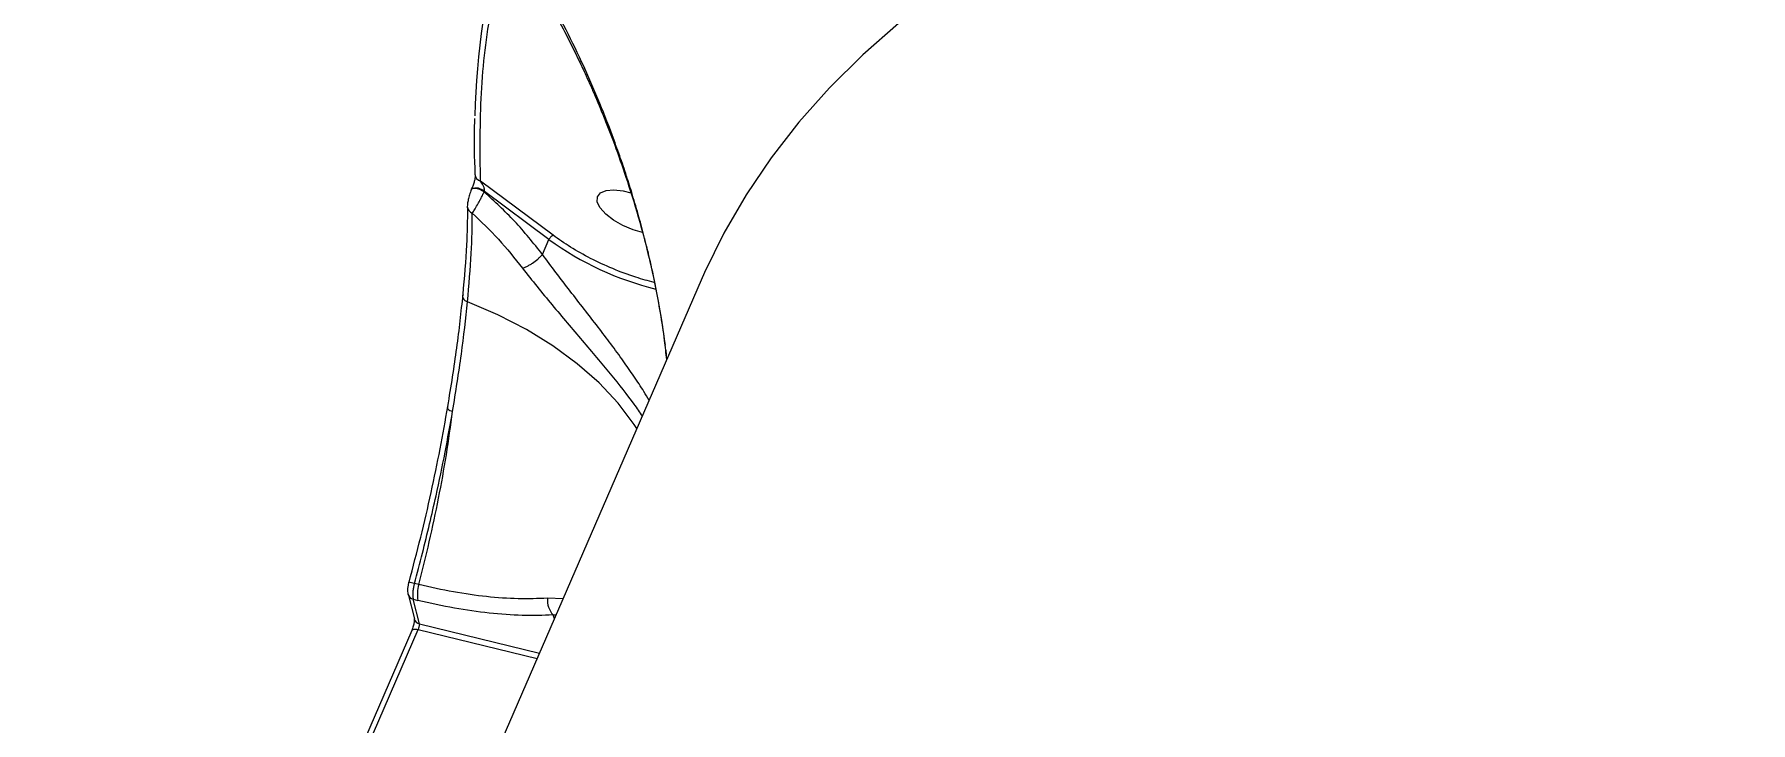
# Model space of a CAD drawing. Header units: millimetres. Extents: x -6234 to 7498, y -6127 to 5103.
# Drawn here: x 4207.7 to 4406.2, y -201.5 to -121.8 of the extents above; entities that cross this region are included whole.
import ezdxf

# ---------------------------------------------------------------- set-up
doc = ezdxf.new("R2010")
doc.units = ezdxf.units.MM
for name, color, linetype in [('DIKOM_ОБЪЕКТ', 7, 'Continuous'), ('DIKOM_РАЗМЕР_ЗОНА', 7, 'Continuous'), ('DIKOM_РАЗМЕР_ОБЪЕКТА', 7, 'Continuous')]:
    doc.layers.add(name, color=color, linetype=linetype)
doc.styles.add('style1', font='arial.ttf', dxfattribs={"width": 0.8})
doc.dimstyles.new('1-50', dxfattribs={"dimtxt": 300, "dimasz": 200, "dimexe": 100, "dimexo": 0, "dimgap": 100, "dimtad": 1, "dimtxsty": 'style1', "dimcen": 200, "dimclrd": 7, "dimclre": 7, "dimclrt": 7, "dimadec": 1, "dimazin": 2, "dimtfac": 1, "dimtmove": 0, "dimatfit": 2, "dimfxl": 0, "dimlwd": 25, "dimlwe": 18, "dimarcsym": 0})

# ---------------------------------------------------------------- blocks, each defined once
blk = doc.blocks.new('*D10')
at = {"layer": 'Defpoints', "color": 0, "transparency": 16777216}
for p in [(5627.97, 903.07), (-3229.39, -1461.51), (5627.97, -5097.58)]:
    blk.add_point(p, dxfattribs=at)
at = {"layer": 'DIKOM_РАЗМЕР_ОБЪЕКТА', "color": 7, "lineweight": 18, "transparency": 16777216}
for p, q in [((5627.97, 903.07), (5627.97, -5197.58)), ((-3229.39, -1461.51), (-3229.39, -5197.58))]:
    blk.add_line(p, q, dxfattribs=at)
at = {"layer": 'DIKOM_РАЗМЕР_ОБЪЕКТА', "color": 7, "lineweight": 25, "transparency": 16777216}
blk.add_line((-3029.39, -5097.58), (5427.97, -5097.58), dxfattribs=at)
at = {"layer": 'DIKOM_РАЗМЕР_ОБЪЕКТА', "color": 7, "transparency": 16777216}
for points in [[(-3029.39, -5064.25), (-3029.39, -5130.92), (-3229.39, -5097.58)], [(5427.97, -5064.25), (5427.97, -5130.92), (5627.97, -5097.58)]]:
    blk.add_solid(points, dxfattribs=at)
at = {"layer": 'DIKOM_РАЗМЕР_ОБЪЕКТА', "color": 7, "lineweight": 40, "transparency": 16777216, "insert": (1488.3, -4844.41), "char_height": 300, "attachment_point": 5, "style": 'style1'}
blk.add_mtext('8850', dxfattribs=at)
blk = doc.blocks.new('*D13')
at = {"layer": 'Defpoints', "color": 0, "transparency": 16777216}
for p in [(7498.07, 1778.2), (-5229.39, -1831.36), (7498.07, -6026.74)]:
    blk.add_point(p, dxfattribs=at)
at = {"layer": 'DIKOM_РАЗМЕР_ЗОНА', "color": 7, "lineweight": 18, "transparency": 16777216}
for p, q in [((7498.07, 1778.2), (7498.07, -6126.74)), ((-5229.39, -1831.36), (-5229.39, -6126.74))]:
    blk.add_line(p, q, dxfattribs=at)
at = {"layer": 'DIKOM_РАЗМЕР_ЗОНА', "color": 7, "lineweight": 25, "transparency": 16777216}
blk.add_line((-5029.39, -6026.74), (7298.07, -6026.74), dxfattribs=at)
at = {"layer": 'DIKOM_РАЗМЕР_ЗОНА', "color": 7, "transparency": 16777216}
for points in [[(-5029.39, -5993.4), (-5029.39, -6060.07), (-5229.39, -6026.74)], [(7298.07, -5993.4), (7298.07, -6060.07), (7498.07, -6026.74)]]:
    blk.add_solid(points, dxfattribs=at)
at = {"layer": 'DIKOM_РАЗМЕР_ЗОНА', "color": 7, "transparency": 16777216, "insert": (1560.69, -5773.56), "char_height": 300, "attachment_point": 5, "style": 'style1'}
blk.add_mtext('12750', dxfattribs=at)

msp = doc.modelspace()

# ---------------------------------------------------------------- linework, layer by layer
at = {"layer": 'DIKOM_ОБЪЕКТ', "color": 7, "linetype": 'Continuous', "lineweight": 15}
for p, q in [((4267.727, -145.089), (4259.336, -138.809)), ((4258.251, -139.836), (4258.235, -139.929)), ((4258.283, -139.764), (4258.251, -139.836)), ((4259.761, -140.071), (4259.792, -139.999)), ((4267.256, -145.585), (4259.792, -139.999)), ((4257.817, -141.758), (4257.816, -141.909)), ((4266.514, -147.296), (4267.256, -145.585)), ((4266.51, -147.303), (4266.514, -147.296)), ((4284.862, -150.264), (4168.415, -419.147)), ((4280.754, -158.368), (4280.854, -159.519)), ((4250.929, -186.463), (4250.947, -186.604)), ((4252.2, -185.505), (4251.694, -185.381)), ((4250.968, -186.615), (4251.706, -189.488)), ((4252.287, -190.049), (4251.563, -187.199)), ((4251.563, -187.199), (4252.112, -187.334)), ((4268.888, -187.149), (4267.088, -187.087)), ((4252.287, -190.049), (4266.159, -193.451)), ((4267.734, -189.028), (4268.086, -189.001)), ((4267.881, -189.475), (4267.734, -189.028)), ((4251.396, -190.829), (4240.07, -216.982)), ((4240.712, -217.105), (4252.144, -190.708)), ((4252.144, -190.708), (4265.887, -194.079))]:
    msp.add_line(p, q, dxfattribs=at)
at = {"layer": 'DIKOM_ОБЪЕКТ', "color": 7, "linetype": 'Continuous', "lineweight": 15, "flags": 128}
for points in [[(4307.679, -120.576), (4303.531, -124.215), (4299.692, -128.02), (4296.166, -131.987), (4292.955, -136.113), (4290.062, -140.392), (4287.491, -144.822), (4285.244, -149.399), (4284.862, -150.264)], [(4259.761, -140.071), (4259.533, -139.925), (4259.277, -139.804), (4259.011, -139.718), (4258.759, -139.674), (4258.539, -139.674), (4258.37, -139.72), (4258.266, -139.808), (4258.251, -139.836)], [(4258.283, -139.764), (4258.298, -139.736), (4258.312, -139.716)], [(4278.06, -144.755), (4276.981, -144.456), (4275.799, -143.967), (4274.714, -143.347), (4273.815, -142.648), (4273.176, -141.925), (4272.847, -141.237), (4272.855, -140.64), (4273.201, -140.183), (4273.854, -139.902), (4274.764, -139.82), (4275.855, -139.944), (4276.729, -140.163)], [(4257.324, -151.939), (4257.274, -152.054), (4257.258, -152.175), (4257.278, -152.297), (4257.333, -152.417), (4257.419, -152.53), (4257.536, -152.632), (4257.677, -152.72), (4257.839, -152.79)], [(4277.426, -167.434), (4277.127, -166.982), (4275.257, -164.521), (4273.051, -162.168), (4270.53, -159.947), (4267.719, -157.879), (4264.647, -155.985), (4261.343, -154.283), (4257.839, -152.79)], [(4255.566, -164.894), (4255.52, -164.96), (4255.508, -165.034), (4255.532, -165.113), (4255.59, -165.193), (4255.681, -165.272), (4255.801, -165.347), (4255.946, -165.416), (4256.111, -165.476)], [(4251.396, -190.829), (4251.406, -190.81), (4251.464, -190.745), (4251.554, -190.697), (4251.671, -190.669), (4251.812, -190.662), (4251.971, -190.675), (4252.144, -190.708)]]:
    msp.add_lwpolyline(points, dxfattribs=at)
at = {"layer": 'DIKOM_ОБЪЕКТ', "color": 7, "linetype": 'Continuous', "lineweight": 15}
for centre, radius, start, end in [((4346.114, -132.98), 87.429, 164.56987, 178.8679), ((4259.579, -137.955), 0.887, 184.47747, 254.11367), ((4258.824, -141.048), 1.427, 47.3161, 111.04023), ((4258.668, -141.716), 0.852, 182.78092, 251.06175), ((4288.217, -116.539), 35.82, 234.18337, 256.09374), ((4241.527, -221.847), 37.856, 74.42102, 75.4405), ((4255.79, -186.595), 3.751, 163.12052, 191.37043), ((4251.746, -186.394), 0.826, 194.71818, 257.1994), ((4269.592, -187.331), 2.516, 174.4327, 222.40553), ((4252.464, -189.25), 0.819, 195.91991, 257.53615)]:
    msp.add_arc(centre, radius, start, end, dxfattribs=at)
for points, knots in [([(4905.222, -185.536), (4900.2, -181.832), (4890.174, -174.438), (4874.45, -163.606), (4858.311, -153.017), (4841.729, -142.697), (4824.716, -132.64), (4807.605, -123.036), (4790.424, -113.871), (4773.261, -105.165), (4755.865, -96.783), (4738.325, -88.765), (4720.307, -80.961), (4701.799, -73.394), (4682.795, -66.093), (4663.654, -59.209), (4644.449, -52.774), (4625.285, -46.823), (4606.626, -41.489), (4588.495, -36.741), (4570.88, -32.547), (4553.42, -28.809), (4536.114, -25.533), (4518.667, -22.674), (4501.193, -20.287), (4483.805, -18.417), (4466.886, -17.11), (4450.431, -16.36), (4434.443, -16.17), (4419.221, -16.535), (4404.78, -17.423), (4391.161, -18.798), (4378.147, -20.665), (4365.763, -23.016), (4353.77, -25.904), (4342.205, -29.362), (4331.125, -33.431), (4320.784, -38.04), (4311.244, -43.167), (4302.554, -48.781), (4294.882, -54.744), (4288.169, -61.02), (4282.349, -67.577), (4277.332, -74.558), (4273.499, -81.011), (4271.689, -85.286), (4270.981, -86.96)], [0, 0, 0, 0, 0.0236888, 0.0472875, 0.0707666, 0.0941835, 0.1175935, 0.1410514, 0.1632644, 0.1856013, 0.2078607, 0.230009, 0.2520943, 0.2755011, 0.2989446, 0.3224811, 0.3461601, 0.3697779, 0.3932693, 0.4153537, 0.4374228, 0.459523, 0.4817013, 0.5040056, 0.5276569, 0.5511696, 0.5746011, 0.5980073, 0.6214432, 0.6449647, 0.6672726, 0.6895733, 0.7117491, 0.7338481, 0.7559172, 0.7793422, 0.8028415, 0.8264719, 0.8501419, 0.8736691, 0.8971077, 0.9191766, 0.9412629, 0.9634133, 0.9856755, 1, 1, 1, 1]), ([(4259.336, -138.809), (4259.302, -135.394), (4259.235, -128.565), (4260.328, -119.204), (4261.829, -113.422), (4262.523, -110.747)], [0, 0, 0, 0, 0.349495, 0.6990462, 1, 1, 1, 1]), ([(4261.919, -109.876), (4262.665, -110.926), (4264.198, -113.083), (4266.265, -116.44), (4268.071, -119.62), (4269.495, -122.335), (4270.572, -124.521), (4271.354, -126.188), (4271.971, -127.549), (4272.543, -128.852), (4273.161, -130.31), (4274.001, -132.374), (4275.085, -135.213), (4276.425, -139.079), (4277.713, -143.304), (4278.895, -147.869), (4279.931, -152.589), (4280.432, -156.021), (4280.689, -157.786)], [0, 0, 0, 0, 0.0851988, 0.1749567, 0.2510215, 0.3135251, 0.3625015, 0.3979325, 0.4232286, 0.4506616, 0.4813401, 0.5152892, 0.5791944, 0.6544976, 0.74469, 0.8222381, 0.9085727, 1, 1, 1, 1]), ([(4280.876, -159.468), (4280.799, -158.732), (4280.608, -156.901), (4280.169, -154.072), (4279.587, -150.898), (4278.962, -148.024), (4278.31, -145.36), (4277.654, -142.913), (4276.954, -140.519), (4276.212, -138.166), (4275.43, -135.843), (4274.348, -132.844), (4272.901, -129.173), (4271.041, -124.943), (4268.988, -120.747), (4266.845, -116.819), (4264.644, -113.151), (4263.135, -110.939), (4262.378, -109.83)], [0, 0, 0, 0, 0.0362737, 0.0901913, 0.1429266, 0.1995305, 0.2413385, 0.2858475, 0.3330883, 0.3745232, 0.4191835, 0.4670993, 0.5510105, 0.6415054, 0.7335959, 0.8273426, 0.9133988, 1, 1, 1, 1]), ([(4258.656, -131.557), (4258.643, -131.823), (4258.542, -133.941), (4258.623, -136.119), (4258.695, -138.025)], [0, 0, 0, 0, 0.1254752, 1, 1, 1, 1]), ([(4258.714, -138.171), (4258.712, -138.265), (4258.708, -138.45), (4258.634, -138.828), (4258.525, -139.192), (4258.41, -139.497), (4258.345, -139.643), (4258.312, -139.716)], [0, 0, 0, 0, 0.2642379, 0.5212946, 0.7644473, 0.8817813, 1, 1, 1, 1]), ([(4259.792, -139.999), (4259.799, -139.976), (4259.815, -139.928), (4259.819, -139.795), (4259.775, -139.574), (4259.622, -139.202), (4259.451, -138.966), (4259.336, -138.809)], [0, 0, 0, 0, 0.0480757, 0.1032507, 0.2502236, 0.5001111, 1, 1, 1, 1]), ([(4258.281, -139.788), (4258.243, -139.883), (4258.168, -140.07), (4258.068, -140.384), (4257.984, -140.683), (4257.9, -141.044), (4257.83, -141.438), (4257.821, -141.652), (4257.817, -141.758)], [0, 0, 0, 0, 0.138387, 0.2730898, 0.4027119, 0.5278351, 0.7667536, 1, 1, 1, 1]), ([(4258.267, -139.857), (4258.308, -139.761), (4258.354, -139.653), (4258.393, -139.533), (4258.397, -139.521)], [0, 0, 0, 0, 0.89372576, 1, 1, 1, 1]), ([(4258.391, -142.522), (4258.471, -142.404), (4258.632, -142.164), (4258.919, -141.676), (4259.169, -141.226), (4259.371, -140.849), (4259.576, -140.45), (4259.698, -140.199), (4259.761, -140.071)], [0, 0, 0, 0, 0.2317334, 0.4694054, 0.594463, 0.7244381, 0.8598962, 1, 1, 1, 1]), ([(4266.514, -147.296), (4265.462, -145.985), (4263.357, -143.364), (4260.959, -141.168), (4259.761, -140.071)], [0, 0, 0, 0, 0.5001757, 1, 1, 1, 1]), ([(4257.324, -151.939), (4257.497, -149.955), (4257.825, -146.206), (4257.856, -143.334), (4257.87, -141.982)], [0, 0, 0, 0, 0.5294235, 1, 1, 1, 1]), ([(4257.839, -152.79), (4258.009, -150.852), (4258.348, -146.975), (4258.377, -144.006), (4258.391, -142.522)], [0, 0, 0, 0, 0.4999573, 1, 1, 1, 1]), ([(4258.391, -142.522), (4259.42, -143.502), (4261.473, -145.458), (4263.29, -147.748), (4264.197, -148.891)], [0, 0, 0, 0, 0.500961, 1, 1, 1, 1]), ([(4267.727, -145.089), (4267.703, -145.098), (4267.655, -145.116), (4267.577, -145.168), (4267.502, -145.232), (4267.415, -145.324), (4267.324, -145.445), (4267.277, -145.541), (4267.256, -145.585)], [0, 0, 0, 0, 0.1540647, 0.29969347, 0.43726632, 0.56685428, 0.79982385, 1, 1, 1, 1]), ([(4279.436, -150.552), (4278.72, -150.361), (4277.123, -149.935), (4274.622, -148.982), (4272.081, -147.801), (4269.74, -146.494), (4268.388, -145.55), (4267.727, -145.089)], [0, 0, 0, 0, 0.1737963, 0.3883269, 0.5994878, 0.8042141, 1, 1, 1, 1]), ([(4264.197, -148.891), (4264.359, -148.835), (4264.608, -148.749), (4265.024, -148.516), (4265.448, -148.244), (4265.875, -147.916), (4266.258, -147.572), (4266.425, -147.393), (4266.51, -147.303)], [0, 0, 0, 0, 0.2392457, 0.3683015, 0.500205, 0.7350414, 0.8658207, 1, 1, 1, 1]), ([(4278.828, -164.197), (4278.633, -163.854), (4278.127, -162.963), (4277.111, -161.426), (4275.841, -159.597), (4274.45, -157.701), (4272.93, -155.697), (4271.347, -153.651), (4269.702, -151.531), (4268.067, -149.406), (4267.024, -147.997), (4266.51, -147.303)], [0, 0, 0, 0, 0.07401379, 0.19225621, 0.30495207, 0.42331225, 0.53668875, 0.65480601, 0.76853864, 0.8859635, 1, 1, 1, 1]), ([(4264.197, -148.891), (4264.753, -149.6), (4265.856, -151.008), (4267.616, -153.138), (4269.381, -155.236), (4271.704, -157.967), (4274.402, -161.183), (4276.749, -164.101), (4277.724, -165.573), (4278.032, -166.036)], [0, 0, 0, 0, 0.1131773, 0.2248821, 0.337166, 0.4497911, 0.6738776, 0.8972963, 1, 1, 1, 1]), ([(4255.566, -164.894), (4255.936, -162.591), (4256.677, -157.987), (4257.108, -153.955), (4257.324, -151.939)], [0, 0, 0, 0, 0.50000432, 1, 1, 1, 1]), ([(4256.111, -165.476), (4256.475, -163.221), (4257.202, -158.713), (4257.627, -154.765), (4257.839, -152.79)], [0, 0, 0, 0, 0.4999966, 1, 1, 1, 1]), ([(4251.082, -185.218), (4251.54, -183.489), (4252.458, -180.031), (4253.645, -174.867), (4254.703, -169.781), (4255.278, -166.523), (4255.566, -164.894)], [0, 0, 0, 0, 0.2506373, 0.5013211, 0.7506004, 1, 1, 1, 1]), ([(4251.694, -185.381), (4252.008, -184.213), (4252.625, -181.917), (4253.454, -178.529), (4254.347, -174.618), (4255.263, -170.23), (4255.832, -167.04), (4256.111, -165.476)], [0, 0, 0, 0, 0.173133, 0.3402594, 0.5013831, 0.755533, 1, 1, 1, 1]), ([(4252.2, -185.505), (4252.618, -183.853), (4253.461, -180.521), (4254.521, -175.483), (4255.441, -170.42), (4255.886, -167.132), (4256.111, -165.476)], [0, 0, 0, 0, 0.2440497, 0.4920655, 0.7440479, 1, 1, 1, 1]), ([(4251.044, -185.206), (4251.014, -185.328), (4250.954, -185.575), (4250.908, -185.955), (4250.898, -186.318), (4250.931, -186.508), (4250.947, -186.605)], [0, 0, 0, 0, 0.2354888, 0.4805862, 0.7355052, 1, 1, 1, 1]), ([(4251.694, -185.381), (4251.662, -185.514), (4251.59, -185.81), (4251.519, -186.287), (4251.489, -186.806), (4251.537, -187.062), (4251.563, -187.199)], [0, 0, 0, 0, 0.1858382, 0.41455892, 0.68595469, 1, 1, 1, 1]), ([(4267.088, -187.087), (4265.975, -187.13), (4263.752, -187.215), (4260.078, -186.947), (4256.229, -186.415), (4253.546, -185.809), (4252.2, -185.505)], [0, 0, 0, 0, 0.2513156, 0.5018754, 0.7502654, 1, 1, 1, 1]), ([(4267.734, -189.028), (4266.567, -189.068), (4264.235, -189.149), (4260.38, -188.857), (4256.341, -188.293), (4253.525, -187.654), (4252.112, -187.334)], [0, 0, 0, 0, 0.25121045, 0.50175511, 0.75018523, 1, 1, 1, 1]), ([(4251.678, -189.479), (4251.68, -189.49), (4251.684, -189.513), (4251.687, -189.598), (4251.682, -189.723), (4251.663, -189.892), (4251.626, -190.099), (4251.57, -190.335), (4251.494, -190.588), (4251.431, -190.744), (4251.398, -190.824)], [0, 0, 0, 0, 0.0912651, 0.1916733, 0.3016398, 0.4216718, 0.5518385, 0.6917777, 0.8409642, 1, 1, 1, 1]), ([(4252.144, -190.708), (4252.166, -190.652), (4252.2, -190.566), (4252.237, -190.439), (4252.266, -190.32), (4252.285, -190.208), (4252.292, -190.11), (4252.289, -190.07), (4252.287, -190.049)], [0, 0, 0, 0, 0.2444512, 0.3709145, 0.5000436, 0.7197208, 0.8523925, 1, 1, 1, 1])]:
    msp.add_open_spline(points, degree=3, knots=knots, dxfattribs=at)

# ---------------------------------------------------------------- dimensions: what is measured, and where the dimension line sits
at = {"layer": 'DIKOM_РАЗМЕР_ЗОНА'}
dim = msp.add_linear_dim(base=(7498.074, -6026.735), p1=(-5229.391, -1831.362), p2=(7498.074, 1778.201), text='12750', dimstyle='1-50', dxfattribs=at)
dim.commit()
dim.dimension.update_dxf_attribs({"geometry": '*D13', "text_midpoint": (1560.691, -6026.735), "dimtype": 160})
at = {"layer": 'DIKOM_РАЗМЕР_ОБЪЕКТА', "lineweight": 40}
dim = msp.add_linear_dim(base=(5627.969, -5097.582), p1=(-3229.391, -1461.506), p2=(5627.969, 903.069), text='8850', dimstyle='1-50', dxfattribs=at)
dim.commit()
dim.dimension.update_dxf_attribs({"geometry": '*D10', "text_midpoint": (1488.304, -5097.582), "dimtype": 160})

doc.saveas('drawing.dxf')
